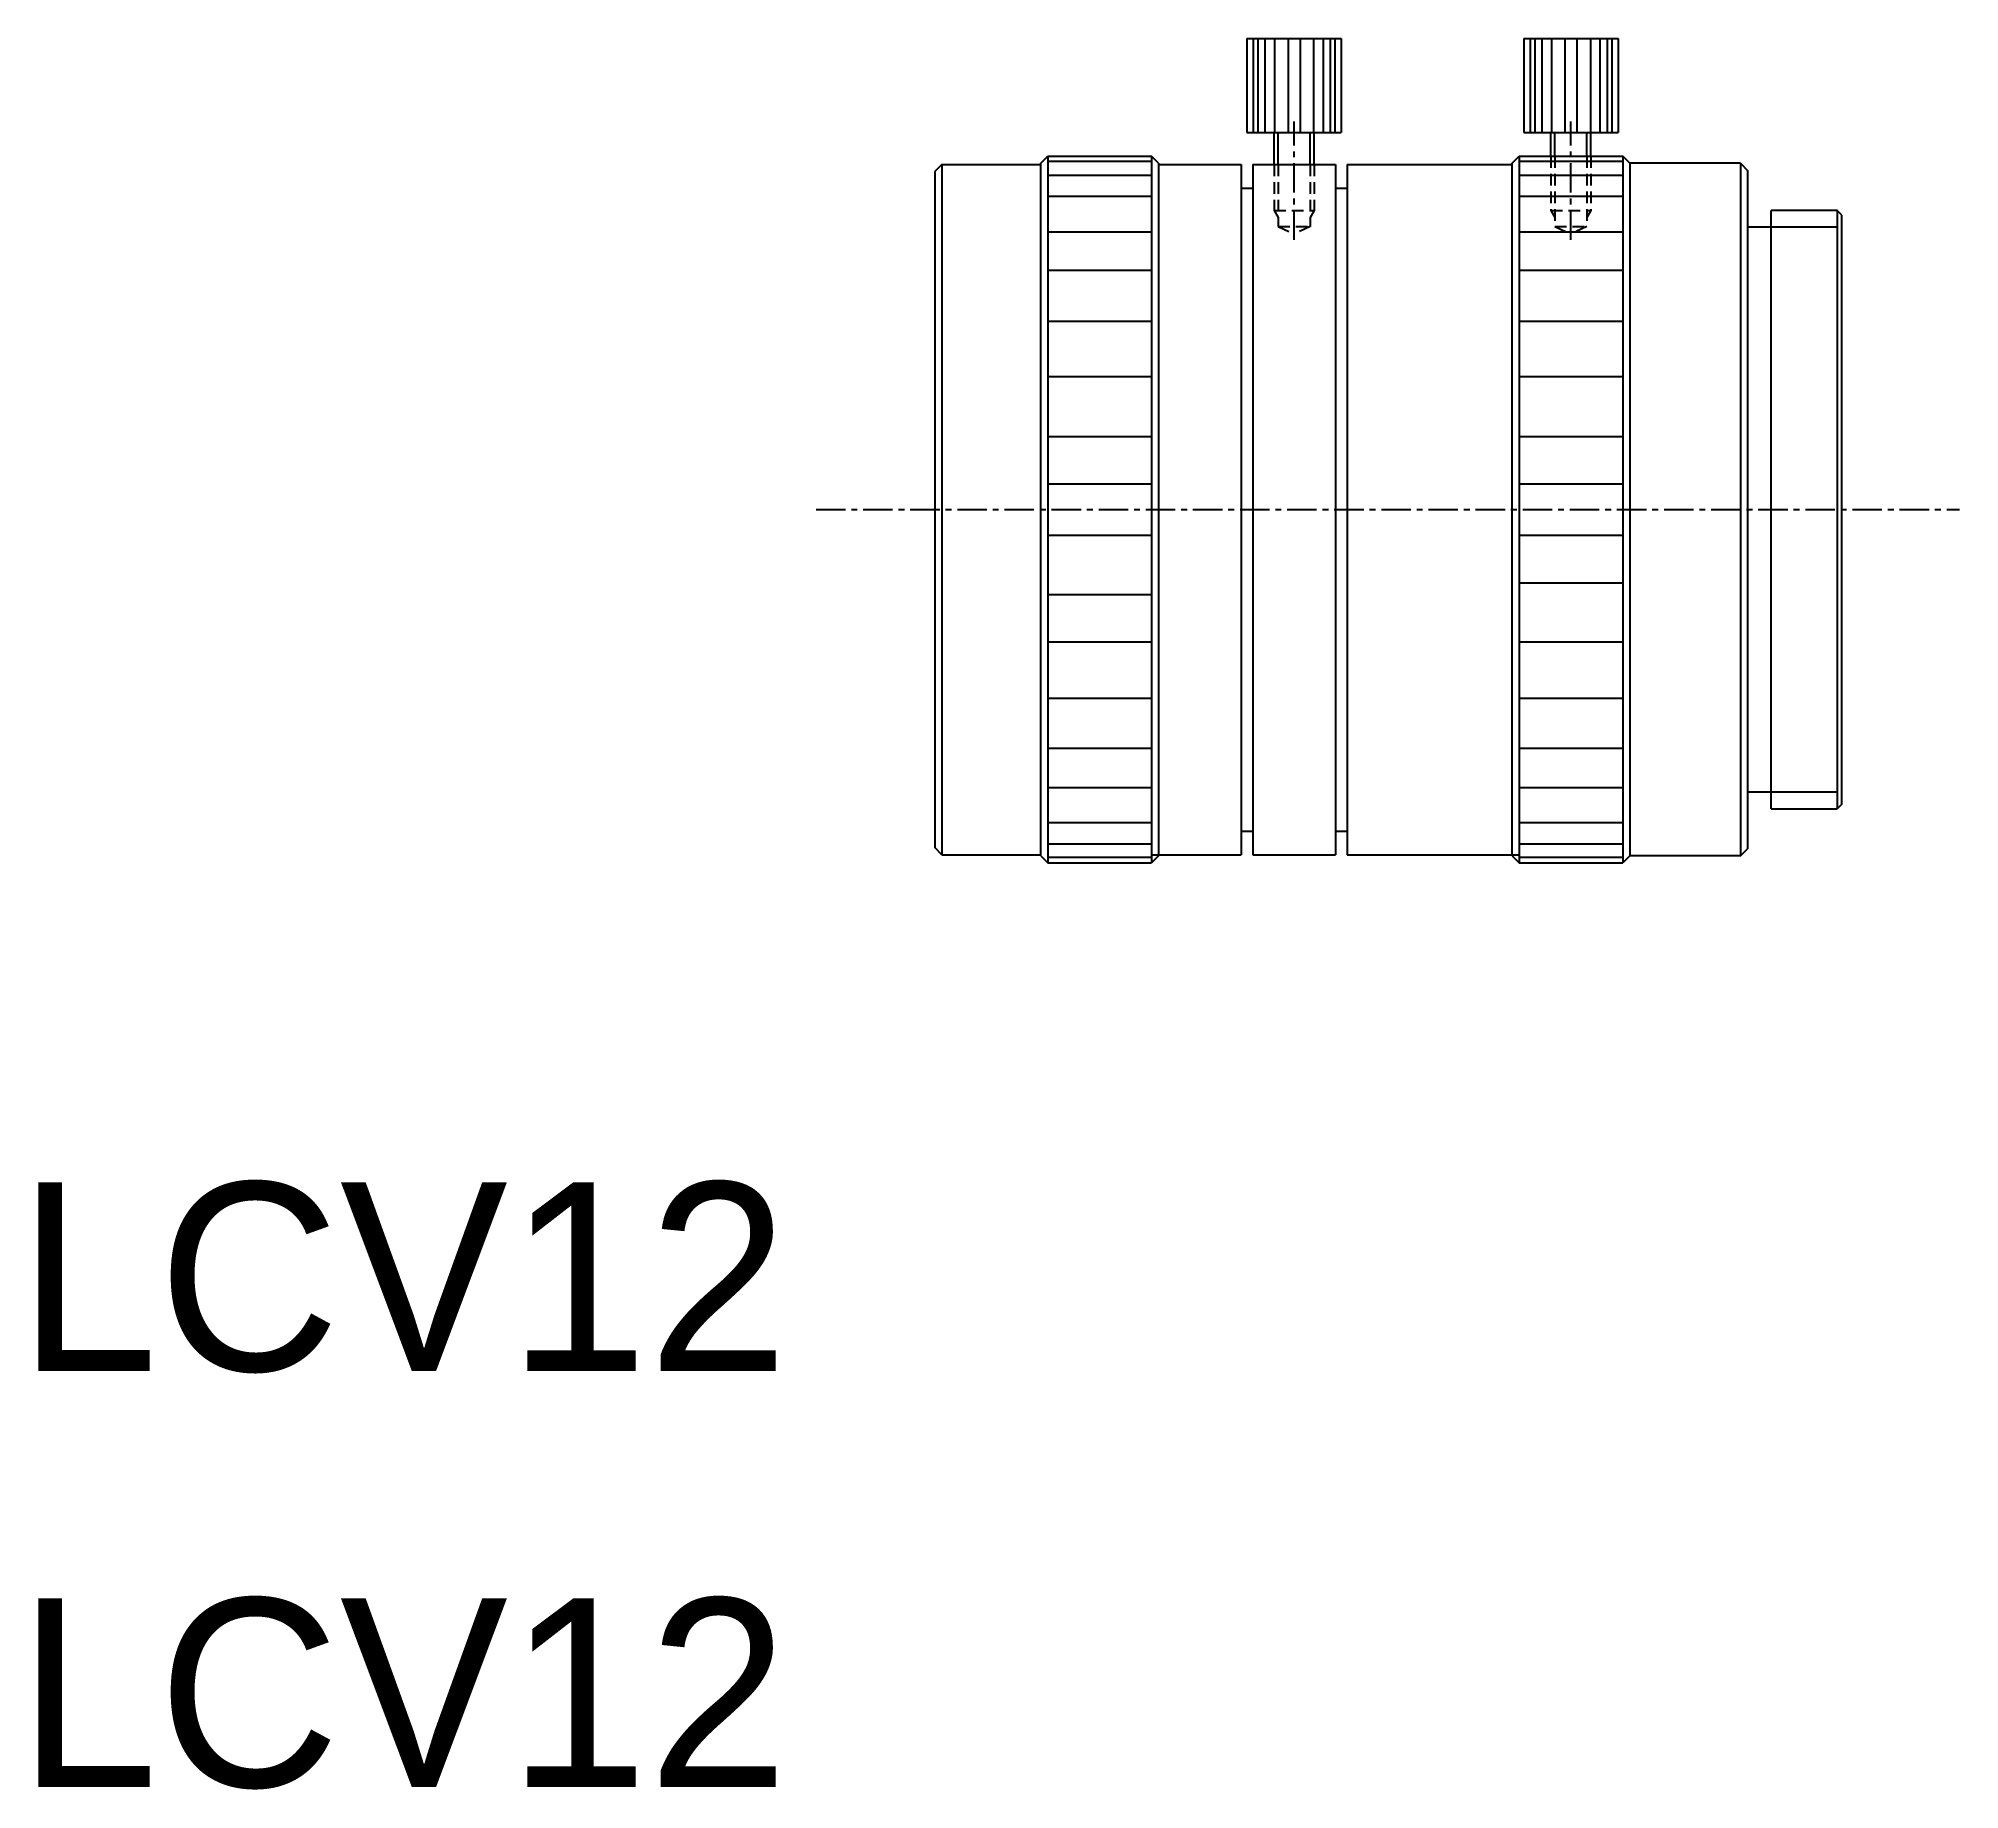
# Model space of a CAD drawing. Extents: x 107.5 to 189, y 145.6 to 219.9.
import ezdxf

# ---------------------------------------------------------------- set-up
doc = ezdxf.new("R2010")
doc.units = 0
doc.linetypes.add('CENTER', pattern=[2, 1.25, -0.25, 0.25, -0.25])
doc.linetypes.add('DASHED', pattern=[0.75, 0.5, -0.25])
doc.layers.get('0').update_dxf_attribs({"linetype": 'CONTINUOUS'})
doc.layers.add('CENTER', color=1, linetype='CENTER')

msp = doc.modelspace()

# ---------------------------------------------------------------- linework, layer by layer
at = {"color": 7, "linetype": 'CONTINUOUS'}
for p, q in [((158.77, 219.946), (162.77, 219.946)), ((158.77, 219.946), (158.77, 215.946)), ((162.77, 219.946), (162.77, 215.946)), ((170.52, 219.946), (170.52, 215.946)), ((170.52, 219.946), (174.52, 219.946)), ((174.52, 219.946), (174.52, 215.946)), ((158.77, 215.946), (162.77, 215.946)), ((159.92, 214.596), (159.92, 215.946)), ((161.62, 214.596), (161.62, 215.946)), ((170.52, 215.946), (174.52, 215.946)), ((171.67, 214.946), (171.67, 215.946)), ((173.37, 214.946), (173.37, 215.946)), ((145.82, 214.596), (145.52, 214.296)), ((145.82, 214.596), (150.02, 214.596)), ((145.82, 214.596), (145.82, 185.296)), ((150.02, 214.646), (150.32, 214.946)), ((150.02, 185.246), (150.02, 214.646)), ((150.32, 214.946), (150.32, 184.946)), ((150.32, 214.946), (154.72, 214.946)), ((154.72, 214.946), (154.72, 184.946)), ((155.02, 214.646), (154.72, 214.946)), ((155.02, 214.646), (155.02, 185.246)), ((155.02, 214.596), (158.52, 214.596)), ((158.52, 214.596), (158.52, 185.296)), ((159.02, 214.596), (159.02, 185.296)), ((159.02, 214.596), (162.52, 214.596)), ((162.52, 214.596), (162.52, 185.296)), ((163.02, 214.596), (163.02, 185.296)), ((163.02, 214.596), (170.02, 214.596)), ((170.02, 214.646), (170.32, 214.946)), ((170.02, 185.246), (170.02, 214.646)), ((170.32, 214.946), (174.72, 214.946)), ((170.32, 214.946), (170.32, 184.946)), ((174.72, 214.946), (174.72, 184.946)), ((175.02, 214.646), (174.72, 214.946)), ((175.02, 214.646), (175.02, 185.246)), ((179.72, 214.646), (175.02, 214.646)), ((179.72, 214.646), (180.02, 214.346)), ((179.72, 214.646), (179.72, 185.246)), ((145.52, 214.296), (145.52, 185.596)), ((180.02, 214.346), (180.02, 185.546)), ((158.52, 213.596), (159.02, 213.596)), ((162.52, 213.596), (163.02, 213.596)), ((181.02, 187.246), (181.02, 212.646)), ((183.82, 212.646), (181.02, 212.646)), ((183.82, 212.646), (183.82, 187.246)), ((184.02, 212.446), (183.82, 212.646)), ((184.02, 187.946), (184.02, 212.446)), ((180.02, 211.946), (181.02, 211.946)), ((181.02, 187.946), (180.02, 187.946)), ((184.02, 187.446), (184.02, 187.946)), ((181.02, 187.246), (183.82, 187.246)), ((184.02, 187.446), (183.82, 187.246)), ((158.52, 186.296), (159.02, 186.296)), ((162.52, 186.296), (163.02, 186.296)), ((145.82, 185.296), (145.52, 185.596)), ((145.82, 185.296), (150.02, 185.296)), ((150.02, 185.246), (150.32, 184.946)), ((154.72, 185.296), (158.52, 185.296)), ((155.02, 185.246), (154.72, 184.946)), ((159.02, 185.296), (162.52, 185.296)), ((163.02, 185.296), (170.32, 185.296)), ((170.02, 185.246), (170.32, 184.946)), ((175.02, 185.246), (174.72, 184.946)), ((179.72, 185.246), (175.02, 185.246)), ((179.72, 185.246), (177.165, 185.246)), ((179.72, 185.246), (180.02, 185.546)), ((150.32, 184.946), (154.72, 184.946)), ((170.32, 184.946), (174.72, 184.946))]:
    msp.add_line(p, q, dxfattribs=at)
at = {"color": 3, "linetype": 'CONTINUOUS'}
for p, q in [((159.034, 219.946), (159.034, 215.946)), ((159.234, 219.946), (159.234, 215.946)), ((159.534, 219.946), (159.534, 215.946)), ((159.943, 219.946), (159.943, 215.946)), ((160.512, 219.946), (160.512, 215.946)), ((161.028, 219.946), (161.028, 215.946)), ((161.597, 219.946), (161.597, 215.946)), ((162.005, 219.946), (162.005, 215.946)), ((162.305, 219.946), (162.305, 215.946)), ((162.505, 219.946), (162.505, 215.946)), ((170.784, 219.946), (170.784, 215.946)), ((170.984, 219.946), (170.984, 215.946)), ((171.284, 219.946), (171.284, 215.946)), ((171.693, 219.946), (171.693, 215.946)), ((172.262, 219.946), (172.262, 215.946)), ((172.778, 219.946), (172.778, 215.946)), ((173.347, 219.946), (173.347, 215.946)), ((173.755, 219.946), (173.755, 215.946)), ((174.055, 219.946), (174.055, 215.946)), ((174.255, 219.946), (174.255, 215.946)), ((160.09, 214.596), (160.09, 215.946)), ((161.45, 214.596), (161.45, 215.946)), ((171.84, 214.946), (171.84, 215.946)), ((173.2, 214.946), (173.2, 215.946)), ((154.72, 214.718), (150.32, 214.718)), ((174.72, 214.718), (170.32, 214.718)), ((150.32, 214.141), (154.72, 214.141)), ((170.32, 214.141), (174.72, 214.141)), ((154.72, 213.236), (150.32, 213.236)), ((174.72, 213.236), (170.32, 213.236)), ((150.32, 211.736), (154.72, 211.736)), ((170.32, 211.736), (174.72, 211.736)), ((181.02, 211.946), (183.82, 211.946)), ((154.72, 210.088), (150.32, 210.088)), ((174.72, 210.088), (170.32, 210.088)), ((150.32, 207.946), (154.72, 207.946)), ((170.32, 207.946), (174.72, 207.946)), ((154.72, 205.576), (150.32, 205.576)), ((174.72, 205.576), (170.32, 205.576)), ((150.32, 203.05), (154.72, 203.05)), ((170.32, 203.05), (174.72, 203.05)), ((150.32, 201.033), (154.72, 201.033)), ((170.32, 201.033), (174.72, 201.033)), ((150.32, 198.858), (154.72, 198.858)), ((170.32, 198.858), (174.72, 198.858)), ((170.32, 196.841), (174.72, 196.841)), ((150.32, 196.341), (154.72, 196.341)), ((154.72, 194.315), (150.32, 194.315)), ((174.72, 194.315), (170.32, 194.315)), ((150.32, 191.946), (154.72, 191.946)), ((170.32, 191.946), (174.72, 191.946)), ((154.72, 189.804), (150.32, 189.804)), ((174.72, 189.804), (170.32, 189.804)), ((150.32, 188.155), (154.72, 188.155)), ((170.32, 188.155), (174.72, 188.155)), ((183.82, 187.946), (181.02, 187.946)), ((154.72, 186.655), (150.32, 186.655)), ((174.72, 186.655), (170.32, 186.655)), ((150.32, 185.75), (154.72, 185.75)), ((154.72, 185.174), (150.32, 185.174)), ((170.32, 185.75), (174.72, 185.75)), ((174.72, 185.174), (170.32, 185.174))]:
    msp.add_line(p, q, dxfattribs=at)
at = {"color": 3, "linetype": 'DASHED'}
for p, q in [((159.92, 214.596), (159.92, 212.646)), ((160.09, 214.596), (160.09, 211.966)), ((161.45, 214.596), (161.45, 211.966)), ((161.62, 214.596), (161.62, 212.646)), ((171.67, 214.946), (171.67, 212.646)), ((171.84, 214.946), (171.84, 211.966)), ((173.2, 214.946), (173.2, 211.966)), ((173.37, 214.946), (173.37, 212.646)), ((159.92, 212.646), (161.62, 212.646)), ((159.92, 212.646), (160.09, 212.351)), ((161.62, 212.646), (161.45, 212.351)), ((171.67, 212.646), (173.37, 212.646)), ((171.67, 212.646), (171.84, 212.351)), ((173.37, 212.646), (173.2, 212.351)), ((160.09, 211.966), (161.45, 211.966)), ((160.09, 211.966), (160.77, 211.642)), ((161.45, 211.966), (160.77, 211.642)), ((171.84, 211.966), (173.2, 211.966)), ((171.84, 211.966), (172.52, 211.642)), ((173.2, 211.966), (172.52, 211.642))]:
    msp.add_line(p, q, dxfattribs=at)
at = {"layer": 'CENTER', "color": 1, "linetype": 'CENTER'}
for p, q in [((160.77, 211.4), (160.77, 216.421)), ((172.52, 211.4), (172.52, 216.421)), ((140.475, 199.946), (189.02, 199.946))]:
    msp.add_line(p, q, dxfattribs=at)

# ---------------------------------------------------------------- texts
at = {"color": 7, "linetype": 'CONTINUOUS'}
for p in [(106.587, 163.385), (106.587, 145.724)]:
    msp.add_text('LCV12', height=8, dxfattribs=at).set_placement(p)

doc.saveas('drawing.dxf')
